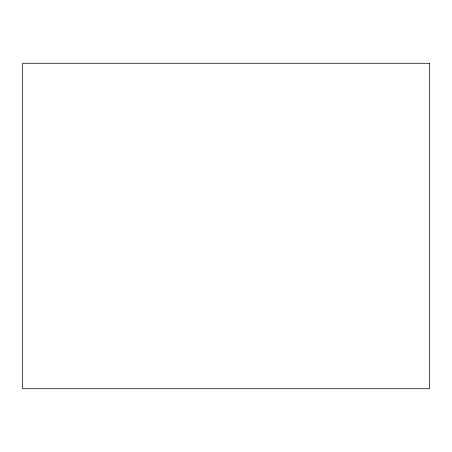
<?xml version="1.0" encoding="UTF-8"?>
<svg xmlns="http://www.w3.org/2000/svg" width="452" height="452" viewBox="0 0 452 452"><rect width="100%" height="100%" fill="white"/><g stroke="black" fill="none" stroke-linecap="round" stroke-linejoin="round"><path stroke-width="0.68" d="M429.4 63.28L22.6 63.28L22.6 388.72L429.4 388.72L429.4 63.28"/></g></svg>
